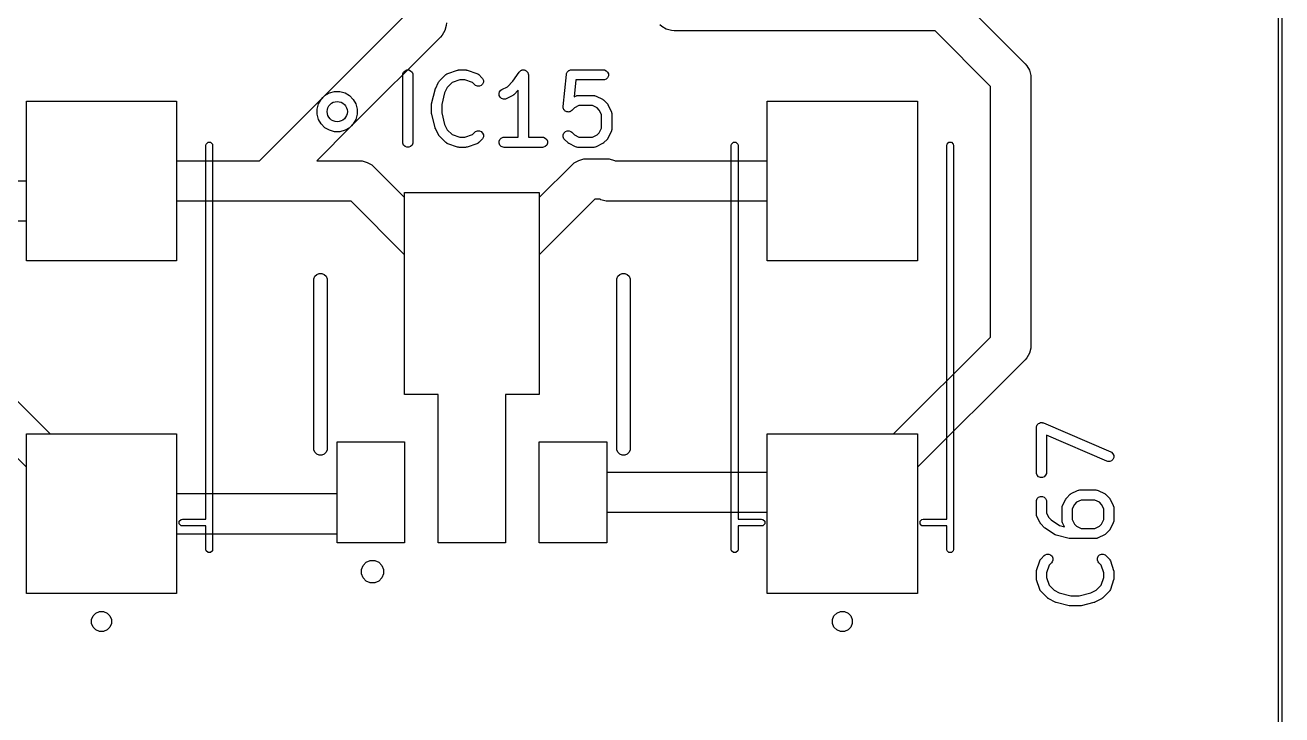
# Model space of a CAD drawing. Header units: inches. Extents: x 1.3 to 5.24, y -7.03 to -1.12.
# Drawn here: x 4.503 to 5.237, y -1.927 to -1.524 of the extents above; entities that cross this region are included whole.
import ezdxf

# ---------------------------------------------------------------- set-up
doc = ezdxf.new("R2010")
doc.units = ezdxf.units.IN
doc.header["$MEASUREMENT"] = 0
for name, color, linetype, true_color in [('B.Cu', 153, 'CONTINUOUS', 0x4d7fc4), ('B.Mask', 4, 'CONTINUOUS', 0x02ffee), ('B.Paste', 132, 'CONTINUOUS', 0x00c2c2), ('B.Silkscreen', 31, 'CONTINUOUS', 0xe8b2a7), ('Edge.Cuts', 254, 'CONTINUOUS', 0xd0d2cd), ('F.Cu', 13, 'CONTINUOUS', 0xc83434), ('F.Mask', 201, 'CONTINUOUS', 0xd864ff), ('F.Paste', 253, 'CONTINUOUS', 0xb4a09a), ('F.Silkscreen', 41, 'CONTINUOUS', 0xf2eda1), ('In1.Cu', 91, 'CONTINUOUS', 0x7fc87f), ('In2.Cu', 33, 'CONTINUOUS', 0xce7d2c)]:
    doc.layers.add(name, color=color, linetype=linetype, true_color=true_color)

msp = doc.modelspace()

# ---------------------------------------------------------------- linework, layer by layer
at = {"layer": 'B.Cu', "linetype": 'CONTINUOUS'}
for p, q in [((5.23524, -7.02657), (5.23524, -1.12303)), ((5.2372, -1.12205), (5.2372, -7.02756)), ((4.67669, -1.56645), (4.7252, -1.51794)), ((4.74792, -1.52735), (4.74638, -1.53002)), ((4.74872, -1.52438), (4.74792, -1.52735)), ((4.74882, -1.52283), (4.74872, -1.52438)), ((4.74536, -1.53119), (4.69339, -1.58315)), ((4.74638, -1.53002), (4.74536, -1.53119)), ((4.67333, -1.57326), (4.67413, -1.57028)), ((4.67413, -1.57028), (4.67567, -1.56761)), ((4.67567, -1.56761), (4.67669, -1.56645)), ((4.67333, -1.57634), (4.67333, -1.57326)), ((4.67413, -1.57932), (4.67333, -1.57634)), ((4.67567, -1.58199), (4.67413, -1.57932)), ((4.67785, -1.58417), (4.67567, -1.58199)), ((4.68052, -1.58572), (4.67785, -1.58417)), ((4.6835, -1.58651), (4.68052, -1.58572)), ((4.68658, -1.58651), (4.6835, -1.58651)), ((4.68956, -1.58572), (4.68658, -1.58651)), ((4.69223, -1.58417), (4.68956, -1.58572)), ((4.69339, -1.58315), (4.69223, -1.58417))]:
    msp.add_line(p, q, dxfattribs=at)
at = {"layer": 'B.Cu'}
msp.add_circle((4.68504, -1.5748), 0.00591, dxfattribs=at)
at = {"layer": 'B.Mask', "linetype": 'CONTINUOUS'}
for p, q in [((5.23524, -7.02657), (5.23524, -1.12303)), ((5.2372, -1.12205), (5.2372, -7.02756))]:
    msp.add_line(p, q, dxfattribs=at)
at = {"layer": 'B.Paste', "linetype": 'CONTINUOUS'}
for p, q in [((5.23524, -7.02657), (5.23524, -1.12303)), ((5.2372, -1.12205), (5.2372, -7.02756))]:
    msp.add_line(p, q, dxfattribs=at)
at = {"layer": 'B.Silkscreen', "linetype": 'CONTINUOUS'}
for p, q in [((5.23524, -7.02657), (5.23524, -1.12303)), ((5.2372, -1.12205), (5.2372, -7.02756))]:
    msp.add_line(p, q, dxfattribs=at)
at = {"layer": 'Edge.Cuts', "linetype": 'CONTINUOUS'}
for p, q in [((5.23524, -7.02657), (5.23524, -1.12303)), ((5.2372, -1.12205), (5.2372, -7.02756))]:
    msp.add_line(p, q, dxfattribs=at)
at = {"layer": 'F.Cu', "linetype": 'CONTINUOUS'}
for p, q in [((5.23524, -7.02657), (5.23524, -1.12303)), ((5.2372, -1.12205), (5.2372, -7.02756)), ((5.04772, -1.5074), (5.08709, -1.54677)), ((4.8747, -1.52512), (4.87354, -1.5241)), ((4.87737, -1.52666), (4.8747, -1.52512)), ((4.88035, -1.52746), (4.87737, -1.52666)), ((4.88189, -1.52756), (4.88035, -1.52746)), ((5.03448, -1.52756), (4.88189, -1.52756)), ((5.06693, -1.56001), (5.03448, -1.52756)), ((5.08709, -1.54677), (5.08811, -1.54793)), ((5.08811, -1.54793), (5.08965, -1.5506)), ((5.08965, -1.5506), (5.09045, -1.55358)), ((5.09045, -1.55358), (5.09055, -1.55512)), ((5.09055, -1.55512), (5.09055, -1.71142)), ((4.67785, -1.56543), (4.68052, -1.56389)), ((4.68052, -1.56389), (4.6835, -1.56309)), ((4.6835, -1.56309), (4.68658, -1.56309)), ((4.68658, -1.56309), (4.68956, -1.56389)), ((4.68956, -1.56389), (4.69223, -1.56543)), ((5.06693, -1.70653), (5.06693, -1.56001)), ((4.50335, -1.61516), (4.50335, -1.5687)), ((4.50335, -1.5687), (4.59114, -1.5687)), ((4.59114, -1.5687), (4.59114, -1.60354)), ((4.6396, -1.60354), (4.67669, -1.56645)), ((4.67669, -1.56645), (4.67785, -1.56543)), ((4.69223, -1.56543), (4.69441, -1.56761)), ((4.69441, -1.56761), (4.69595, -1.57028)), ((4.69595, -1.57028), (4.69675, -1.57326)), ((4.93642, -1.60354), (4.93642, -1.5687)), ((4.93642, -1.5687), (5.02421, -1.5687)), ((5.02421, -1.5687), (5.02421, -1.66201)), ((4.69595, -1.57932), (4.69441, -1.58199)), ((4.69675, -1.57634), (4.69595, -1.57932)), ((4.69675, -1.57326), (4.69675, -1.57634)), ((4.69339, -1.58315), (4.673, -1.60354)), ((4.69441, -1.58199), (4.69339, -1.58315)), ((4.59114, -1.60354), (4.6396, -1.60354)), ((4.673, -1.60354), (4.69803, -1.60354)), ((4.69803, -1.60354), (4.69957, -1.60364)), ((4.69957, -1.60364), (4.70255, -1.60444)), ((4.70255, -1.60444), (4.70522, -1.60598)), ((4.70522, -1.60598), (4.70638, -1.607)), ((4.70638, -1.607), (4.72441, -1.62503)), ((4.80315, -1.62503), (4.82236, -1.60582)), ((4.82236, -1.60582), (4.82352, -1.6048)), ((4.82352, -1.6048), (4.82619, -1.60326)), ((4.82619, -1.60326), (4.82917, -1.60246)), ((4.82917, -1.60246), (4.83071, -1.60236)), ((4.83071, -1.60236), (4.84252, -1.60236)), ((4.84252, -1.60236), (4.84406, -1.60246)), ((4.84406, -1.60246), (4.84704, -1.60326)), ((4.84704, -1.60326), (4.84753, -1.60354)), ((4.84753, -1.60354), (4.93642, -1.60354)), ((4.36378, -1.61516), (4.50335, -1.61516)), ((4.72441, -1.62503), (4.72441, -1.62205)), ((4.72441, -1.62205), (4.80315, -1.62205)), ((4.80315, -1.62205), (4.80315, -1.62503)), ((4.69314, -1.62717), (4.59114, -1.62717)), ((4.59114, -1.62717), (4.59114, -1.66201)), ((4.72441, -1.65844), (4.69314, -1.62717)), ((4.8356, -1.62598), (4.80315, -1.65844)), ((4.83869, -1.62598), (4.8356, -1.62598)), ((4.83918, -1.62627), (4.83869, -1.62598)), ((4.84216, -1.62706), (4.83918, -1.62627)), ((4.8437, -1.62717), (4.84216, -1.62706)), ((4.93642, -1.62717), (4.8437, -1.62717)), ((4.93642, -1.66201), (4.93642, -1.62717)), ((4.50335, -1.63878), (4.36378, -1.63878)), ((4.50335, -1.66201), (4.50335, -1.63878)), ((4.72441, -1.74016), (4.72441, -1.65844)), ((4.80315, -1.65844), (4.80315, -1.74016)), ((4.59114, -1.66201), (4.50335, -1.66201)), ((5.02421, -1.66201), (4.93642, -1.66201)), ((4.45441, -1.70031), (4.51729, -1.76319)), ((5.01027, -1.76319), (5.06693, -1.70653)), ((5.09055, -1.71142), (5.09045, -1.71296)), ((5.08811, -1.71861), (5.08709, -1.71977)), ((5.08965, -1.71594), (5.08811, -1.71861)), ((5.09045, -1.71296), (5.08965, -1.71594)), ((4.50335, -1.78265), (4.44117, -1.72047)), ((5.08709, -1.71977), (5.02421, -1.78265)), ((4.74409, -1.74016), (4.72441, -1.74016)), ((4.74409, -1.82677), (4.74409, -1.74016)), ((4.80315, -1.74016), (4.78346, -1.74016)), ((4.78346, -1.74016), (4.78346, -1.82677)), ((4.51729, -1.76319), (4.59114, -1.76319)), ((4.59114, -1.76319), (4.59114, -1.79803)), ((4.68504, -1.79803), (4.68504, -1.76772)), ((4.68504, -1.76772), (4.72441, -1.76772)), ((4.72441, -1.76772), (4.72441, -1.82677)), ((4.80315, -1.82677), (4.80315, -1.76772)), ((4.80315, -1.76772), (4.84252, -1.76772)), ((4.84252, -1.76772), (4.84252, -1.78543)), ((4.93642, -1.78543), (4.93642, -1.76319)), ((4.93642, -1.76319), (5.01027, -1.76319)), ((4.50335, -1.8565), (4.50335, -1.78265)), ((5.02421, -1.78265), (5.02421, -1.8565)), ((4.84252, -1.78543), (4.93642, -1.78543)), ((4.59114, -1.79803), (4.68504, -1.79803)), ((4.93642, -1.80906), (4.84252, -1.80906)), ((4.84252, -1.80906), (4.84252, -1.82677)), ((4.93642, -1.8565), (4.93642, -1.80906)), ((4.68504, -1.82165), (4.59114, -1.82165)), ((4.59114, -1.82165), (4.59114, -1.8565)), ((4.68504, -1.82677), (4.68504, -1.82165)), ((4.72441, -1.82677), (4.68504, -1.82677)), ((4.78346, -1.82677), (4.74409, -1.82677)), ((4.84252, -1.82677), (4.80315, -1.82677)), ((4.59114, -1.8565), (4.50335, -1.8565)), ((5.02421, -1.8565), (4.93642, -1.8565))]:
    msp.add_line(p, q, dxfattribs=at)
at = {"layer": 'F.Cu'}
msp.add_circle((4.68504, -1.5748), 0.00591, dxfattribs=at)
at = {"layer": 'F.Mask', "linetype": 'CONTINUOUS'}
for p, q in [((5.23524, -7.02657), (5.23524, -1.12303)), ((5.2372, -1.12205), (5.2372, -7.02756)), ((4.50335, -1.66201), (4.50335, -1.5687)), ((4.50335, -1.5687), (4.59114, -1.5687)), ((4.59114, -1.5687), (4.59114, -1.66201)), ((4.93642, -1.66201), (4.93642, -1.5687)), ((4.93642, -1.5687), (5.02421, -1.5687)), ((5.02421, -1.5687), (5.02421, -1.66201)), ((4.72441, -1.74016), (4.72441, -1.62205)), ((4.72441, -1.62205), (4.80315, -1.62205)), ((4.80315, -1.62205), (4.80315, -1.74016)), ((4.59114, -1.66201), (4.50335, -1.66201)), ((5.02421, -1.66201), (4.93642, -1.66201)), ((4.74409, -1.74016), (4.72441, -1.74016)), ((4.74409, -1.82677), (4.74409, -1.74016)), ((4.80315, -1.74016), (4.78346, -1.74016)), ((4.78346, -1.74016), (4.78346, -1.82677)), ((4.50335, -1.8565), (4.50335, -1.76319)), ((4.50335, -1.76319), (4.59114, -1.76319)), ((4.59114, -1.76319), (4.59114, -1.8565)), ((4.68504, -1.82677), (4.68504, -1.76772)), ((4.68504, -1.76772), (4.72441, -1.76772)), ((4.72441, -1.76772), (4.72441, -1.82677)), ((4.80315, -1.82677), (4.80315, -1.76772)), ((4.80315, -1.76772), (4.84252, -1.76772)), ((4.84252, -1.76772), (4.84252, -1.82677)), ((4.93642, -1.8565), (4.93642, -1.76319)), ((4.93642, -1.76319), (5.02421, -1.76319)), ((5.02421, -1.76319), (5.02421, -1.8565)), ((4.72441, -1.82677), (4.68504, -1.82677)), ((4.78346, -1.82677), (4.74409, -1.82677)), ((4.84252, -1.82677), (4.80315, -1.82677)), ((4.59114, -1.8565), (4.50335, -1.8565)), ((5.02421, -1.8565), (4.93642, -1.8565))]:
    msp.add_line(p, q, dxfattribs=at)
at = {"layer": 'F.Paste', "linetype": 'CONTINUOUS'}
for p, q in [((5.23524, -7.02657), (5.23524, -1.12303)), ((5.2372, -1.12205), (5.2372, -7.02756)), ((4.50335, -1.66201), (4.50335, -1.5687)), ((4.50335, -1.5687), (4.59114, -1.5687)), ((4.59114, -1.5687), (4.59114, -1.66201)), ((4.93642, -1.66201), (4.93642, -1.5687)), ((4.93642, -1.5687), (5.02421, -1.5687)), ((5.02421, -1.5687), (5.02421, -1.66201)), ((4.72441, -1.74016), (4.72441, -1.62205)), ((4.72441, -1.62205), (4.80315, -1.62205)), ((4.80315, -1.62205), (4.80315, -1.74016)), ((4.59114, -1.66201), (4.50335, -1.66201)), ((5.02421, -1.66201), (4.93642, -1.66201)), ((4.74409, -1.74016), (4.72441, -1.74016)), ((4.74409, -1.82677), (4.74409, -1.74016)), ((4.80315, -1.74016), (4.78346, -1.74016)), ((4.78346, -1.74016), (4.78346, -1.82677)), ((4.50335, -1.8565), (4.50335, -1.76319)), ((4.50335, -1.76319), (4.59114, -1.76319)), ((4.59114, -1.76319), (4.59114, -1.8565)), ((4.68504, -1.82677), (4.68504, -1.76772)), ((4.68504, -1.76772), (4.72441, -1.76772)), ((4.72441, -1.76772), (4.72441, -1.82677)), ((4.80315, -1.82677), (4.80315, -1.76772)), ((4.80315, -1.76772), (4.84252, -1.76772)), ((4.84252, -1.76772), (4.84252, -1.82677)), ((4.93642, -1.8565), (4.93642, -1.76319)), ((4.93642, -1.76319), (5.02421, -1.76319)), ((5.02421, -1.76319), (5.02421, -1.8565)), ((4.72441, -1.82677), (4.68504, -1.82677)), ((4.78346, -1.82677), (4.74409, -1.82677)), ((4.84252, -1.82677), (4.80315, -1.82677)), ((4.59114, -1.8565), (4.50335, -1.8565)), ((5.02421, -1.8565), (4.93642, -1.8565))]:
    msp.add_line(p, q, dxfattribs=at)
at = {"layer": 'F.Silkscreen', "linetype": 'CONTINUOUS'}
for p, q in [((5.23524, -7.02657), (5.23524, -1.12303)), ((5.2372, -1.12205), (5.2372, -7.02756)), ((4.72333, -1.55334), (4.72339, -1.55276)), ((4.72333, -1.59271), (4.72333, -1.55334)), ((4.72339, -1.55276), (4.72383, -1.5517)), ((4.72383, -1.5517), (4.72464, -1.55088)), ((4.72464, -1.55088), (4.72571, -1.55044)), ((4.72571, -1.55044), (4.72686, -1.55044)), ((4.72686, -1.55044), (4.72792, -1.55088)), ((4.72792, -1.55088), (4.72874, -1.5517)), ((4.72874, -1.5517), (4.72918, -1.55276)), ((4.72918, -1.55276), (4.72924, -1.55334)), ((4.72924, -1.55334), (4.72924, -1.59271)), ((4.74427, -1.55764), (4.74442, -1.5574)), ((4.74442, -1.5574), (4.74445, -1.55732)), ((4.74445, -1.55732), (4.74452, -1.55724)), ((4.74452, -1.55724), (4.74457, -1.55715)), ((4.74457, -1.55715), (4.74463, -1.5571)), ((4.74463, -1.5571), (4.74482, -1.55688)), ((4.74482, -1.55688), (4.74857, -1.55313)), ((4.74857, -1.55313), (4.74902, -1.55276)), ((4.74902, -1.55276), (4.74911, -1.55272)), ((4.74911, -1.55272), (4.74919, -1.55265)), ((4.74919, -1.55265), (4.74972, -1.55241)), ((4.74972, -1.55241), (4.75535, -1.55054)), ((4.75676, -1.55629), (4.75225, -1.55779)), ((4.75535, -1.55054), (4.75563, -1.55047)), ((4.75563, -1.55047), (4.7557, -1.55044)), ((4.7557, -1.55044), (4.75581, -1.55043)), ((4.75581, -1.55043), (4.75591, -1.55041)), ((4.75591, -1.55041), (4.75599, -1.55042)), ((4.75599, -1.55042), (4.75628, -1.55039)), ((4.75628, -1.55039), (4.76003, -1.55039)), ((4.75955, -1.55629), (4.75676, -1.55629)), ((4.76406, -1.55779), (4.75955, -1.55629)), ((4.76003, -1.55039), (4.76032, -1.55042)), ((4.76032, -1.55042), (4.7604, -1.55041)), ((4.7604, -1.55041), (4.7605, -1.55043)), ((4.7605, -1.55043), (4.76061, -1.55044)), ((4.76061, -1.55044), (4.76068, -1.55047)), ((4.76068, -1.55047), (4.76096, -1.55054)), ((4.76096, -1.55054), (4.76659, -1.55241)), ((4.76659, -1.55241), (4.76712, -1.55265)), ((4.76712, -1.55265), (4.7672, -1.55272)), ((4.7672, -1.55272), (4.76729, -1.55276)), ((4.76729, -1.55276), (4.76774, -1.55313)), ((4.76774, -1.55313), (4.76962, -1.555)), ((4.76962, -1.555), (4.76998, -1.55545)), ((4.76998, -1.55545), (4.77043, -1.55651)), ((4.77043, -1.55651), (4.77043, -1.55766)), ((4.78453, -1.56029), (4.78773, -1.55708)), ((4.78773, -1.55708), (4.79132, -1.5517)), ((4.79132, -1.5517), (4.79169, -1.55125)), ((4.79132, -1.5517), (4.79132, -1.5517)), ((4.79132, -1.5517), (4.79132, -1.5517)), ((4.79132, -1.5517), (4.79132, -1.5517)), ((4.79169, -1.55125), (4.79193, -1.55109)), ((4.79193, -1.55109), (4.79214, -1.55088)), ((4.79214, -1.55088), (4.7924, -1.55077)), ((4.7924, -1.55077), (4.79264, -1.55061)), ((4.79264, -1.55061), (4.79293, -1.55056)), ((4.79293, -1.55056), (4.7932, -1.55044)), ((4.7932, -1.55044), (4.79349, -1.55044)), ((4.79349, -1.55044), (4.79377, -1.55039)), ((4.79377, -1.55039), (4.79406, -1.55044)), ((4.79406, -1.55044), (4.79435, -1.55044)), ((4.79435, -1.55044), (4.79462, -1.55055)), ((4.79462, -1.55055), (4.7949, -1.55061)), ((4.7949, -1.55061), (4.79515, -1.55077)), ((4.79515, -1.55077), (4.79542, -1.55088)), ((4.79542, -1.55088), (4.79562, -1.55109)), ((4.79562, -1.55109), (4.79586, -1.55125)), ((4.79586, -1.55125), (4.79602, -1.55149)), ((4.79602, -1.55149), (4.79623, -1.5517)), ((4.79623, -1.5517), (4.79634, -1.55197)), ((4.79634, -1.55197), (4.7965, -1.55221)), ((4.7965, -1.55221), (4.79656, -1.55249)), ((4.79656, -1.55249), (4.79667, -1.55276)), ((4.79667, -1.55276), (4.79673, -1.55333)), ((4.79673, -1.55333), (4.79673, -1.55334)), ((4.79673, -1.55334), (4.79673, -1.55334)), ((4.79673, -1.55334), (4.79673, -1.55334)), ((4.79673, -1.55334), (4.79673, -1.58976)), ((4.81708, -1.57179), (4.81896, -1.55305)), ((4.81896, -1.55305), (4.819, -1.55284)), ((4.819, -1.55276), (4.81903, -1.5527)), ((4.819, -1.55284), (4.819, -1.55276)), ((4.81903, -1.5527), (4.81907, -1.55248)), ((4.81907, -1.55248), (4.81928, -1.5521)), ((4.81928, -1.5521), (4.81944, -1.5517)), ((4.81944, -1.5517), (4.81955, -1.55159)), ((4.81955, -1.55159), (4.81962, -1.55146)), ((4.81962, -1.55146), (4.81995, -1.55119)), ((4.81995, -1.55119), (4.82026, -1.55088)), ((4.82026, -1.55088), (4.82039, -1.55083)), ((4.82039, -1.55083), (4.82051, -1.55073)), ((4.82051, -1.55073), (4.82092, -1.55061)), ((4.82092, -1.55061), (4.82132, -1.55044)), ((4.82132, -1.55044), (4.82154, -1.55042)), ((4.82154, -1.55042), (4.82161, -1.5504)), ((4.82161, -1.5504), (4.82168, -1.55041)), ((4.82168, -1.55041), (4.8219, -1.55039)), ((4.8219, -1.55039), (4.84064, -1.55039)), ((4.82457, -1.55629), (4.82359, -1.56606)), ((4.84064, -1.55629), (4.82457, -1.55629)), ((4.84064, -1.55039), (4.84122, -1.55044)), ((4.84122, -1.55624), (4.84064, -1.55629)), ((4.84122, -1.55044), (4.84229, -1.55088)), ((4.84229, -1.55579), (4.84122, -1.55624)), ((4.84229, -1.55088), (4.8431, -1.5517)), ((4.8431, -1.55498), (4.84229, -1.55579)), ((4.8431, -1.5517), (4.84354, -1.55276)), ((4.84354, -1.55392), (4.8431, -1.55498)), ((4.84354, -1.55276), (4.84354, -1.55392)), ((4.74029, -1.5695), (4.74217, -1.562)), ((4.74217, -1.562), (4.74218, -1.56195)), ((4.74218, -1.56193), (4.74228, -1.56169)), ((4.74218, -1.56195), (4.74218, -1.56193)), ((4.74228, -1.56169), (4.74236, -1.56145)), ((4.74236, -1.56145), (4.74237, -1.56143)), ((4.74237, -1.56143), (4.74239, -1.56139)), ((4.74239, -1.56139), (4.74427, -1.55764)), ((4.74782, -1.56374), (4.74611, -1.57058)), ((4.74933, -1.56071), (4.74782, -1.56374)), ((4.75225, -1.55779), (4.74933, -1.56071)), ((4.76544, -1.55918), (4.76406, -1.55779)), ((4.76589, -1.55954), (4.76544, -1.55918)), ((4.76695, -1.55998), (4.76589, -1.55954)), ((4.76811, -1.55998), (4.76695, -1.55998)), ((4.76917, -1.55954), (4.76811, -1.55998)), ((4.76998, -1.55873), (4.76917, -1.55954)), ((4.77043, -1.55766), (4.76998, -1.55873)), ((4.7796, -1.56422), (4.77996, -1.56313)), ((4.77968, -1.56537), (4.7796, -1.56422)), ((4.77996, -1.56313), (4.78072, -1.56226)), ((4.78072, -1.56226), (4.78121, -1.56195)), ((4.78121, -1.56195), (4.78453, -1.56029)), ((4.79082, -1.56234), (4.78836, -1.5648)), ((4.79082, -1.58976), (4.79082, -1.56234)), ((4.7402, -1.57021), (4.74021, -1.57011)), ((4.7402, -1.57584), (4.7402, -1.57021)), ((4.74021, -1.57007), (4.74024, -1.56985)), ((4.74021, -1.57011), (4.74021, -1.57007)), ((4.74024, -1.56985), (4.74026, -1.56964)), ((4.74026, -1.56964), (4.74028, -1.5696)), ((4.74028, -1.5696), (4.74029, -1.5695)), ((4.74611, -1.57058), (4.74611, -1.57547)), ((4.78019, -1.5664), (4.77968, -1.56537)), ((4.78106, -1.56715), (4.78019, -1.5664)), ((4.78216, -1.56752), (4.78106, -1.56715)), ((4.78331, -1.56744), (4.78216, -1.56752)), ((4.78385, -1.56723), (4.78331, -1.56744)), ((4.7876, -1.56535), (4.78385, -1.56723)), ((4.78785, -1.5652), (4.7876, -1.56535)), ((4.78792, -1.56517), (4.78785, -1.5652)), ((4.788, -1.5651), (4.78792, -1.56517)), ((4.78809, -1.56505), (4.788, -1.5651)), ((4.78814, -1.56499), (4.78809, -1.56505)), ((4.78836, -1.5648), (4.78814, -1.56499)), ((4.81708, -1.57237), (4.81708, -1.57179)), ((4.82359, -1.56606), (4.82433, -1.5657)), ((4.82634, -1.57129), (4.82365, -1.57264)), ((4.82433, -1.5657), (4.82487, -1.56549)), ((4.82487, -1.56549), (4.82497, -1.56548)), ((4.82497, -1.56548), (4.82507, -1.56544)), ((4.82507, -1.56544), (4.82565, -1.56538)), ((4.82565, -1.56538), (4.83502, -1.56538)), ((4.83432, -1.57129), (4.82634, -1.57129)), ((4.83702, -1.57264), (4.83432, -1.57129)), ((4.83502, -1.56538), (4.8356, -1.56544)), ((4.8356, -1.56544), (4.83569, -1.56548)), ((4.83569, -1.56548), (4.8358, -1.56549)), ((4.8358, -1.56549), (4.83634, -1.5657)), ((4.83634, -1.5657), (4.84009, -1.56757)), ((4.84009, -1.56757), (4.84034, -1.56773)), ((4.84034, -1.56773), (4.84041, -1.56776)), ((4.84041, -1.56776), (4.84049, -1.56782)), ((4.84049, -1.56782), (4.84058, -1.56788)), ((4.84058, -1.56788), (4.84063, -1.56794)), ((4.84063, -1.56794), (4.84086, -1.56812)), ((4.84086, -1.56812), (4.84273, -1.57)), ((4.84273, -1.57), (4.84292, -1.57023)), ((4.84292, -1.57023), (4.84298, -1.57028)), ((4.84298, -1.57028), (4.84303, -1.57037)), ((4.84303, -1.57037), (4.8431, -1.57045)), ((4.8431, -1.57045), (4.84313, -1.57052)), ((4.84313, -1.57052), (4.84329, -1.57077)), ((4.84329, -1.57077), (4.84516, -1.57452)), ((4.74021, -1.57594), (4.7402, -1.57584)), ((4.74021, -1.57598), (4.74021, -1.57594)), ((4.74024, -1.5762), (4.74021, -1.57598)), ((4.74026, -1.57641), (4.74024, -1.5762)), ((4.74028, -1.57645), (4.74026, -1.57641)), ((4.74029, -1.57655), (4.74028, -1.57645)), ((4.74217, -1.58405), (4.74029, -1.57655)), ((4.74611, -1.57547), (4.74782, -1.58231)), ((4.81713, -1.57251), (4.81708, -1.57237)), ((4.81713, -1.57266), (4.81713, -1.57251)), ((4.81729, -1.57306), (4.81713, -1.57266)), ((4.81742, -1.57347), (4.81729, -1.57306)), ((4.81751, -1.57359), (4.81742, -1.57347)), ((4.81757, -1.57373), (4.81751, -1.57359)), ((4.81787, -1.57403), (4.81757, -1.57373)), ((4.81815, -1.57437), (4.81787, -1.57403)), ((4.81828, -1.57444), (4.81815, -1.57437)), ((4.81838, -1.57454), (4.81828, -1.57444)), ((4.81878, -1.57471), (4.81838, -1.57454)), ((4.81916, -1.57491), (4.81878, -1.57471)), ((4.81931, -1.57493), (4.81916, -1.57491)), ((4.81945, -1.57498), (4.81931, -1.57493)), ((4.81988, -1.57498), (4.81945, -1.57498)), ((4.82031, -1.57503), (4.81988, -1.57498)), ((4.82045, -1.57498), (4.82031, -1.57503)), ((4.8206, -1.57498), (4.82045, -1.57498)), ((4.821, -1.57482), (4.8206, -1.57498)), ((4.82141, -1.57469), (4.821, -1.57482)), ((4.82153, -1.5746), (4.82141, -1.57469)), ((4.82166, -1.57454), (4.82153, -1.5746)), ((4.82211, -1.57417), (4.82166, -1.57454)), ((4.82365, -1.57264), (4.82211, -1.57417)), ((4.83822, -1.57384), (4.83702, -1.57264)), ((4.83957, -1.57653), (4.83822, -1.57384)), ((4.83957, -1.58451), (4.83957, -1.57653)), ((4.84516, -1.57452), (4.84537, -1.57506)), ((4.84537, -1.57506), (4.84538, -1.57516)), ((4.84538, -1.57516), (4.84542, -1.57526)), ((4.84542, -1.57526), (4.84547, -1.57584)), ((4.84547, -1.57584), (4.84547, -1.58521)), ((4.74218, -1.58409), (4.74217, -1.58405)), ((4.74218, -1.58412), (4.74218, -1.58409)), ((4.74228, -1.58435), (4.74218, -1.58412)), ((4.74236, -1.5846), (4.74228, -1.58435)), ((4.74237, -1.58461), (4.74236, -1.5846)), ((4.74239, -1.58466), (4.74237, -1.58461)), ((4.74427, -1.58841), (4.74239, -1.58466)), ((4.74782, -1.58231), (4.74933, -1.58534)), ((4.74933, -1.58534), (4.75225, -1.58825)), ((4.76544, -1.58687), (4.76589, -1.5865)), ((4.76589, -1.5865), (4.76695, -1.58606)), ((4.76695, -1.58606), (4.76811, -1.58606)), ((4.76811, -1.58606), (4.76917, -1.5865)), ((4.76917, -1.5865), (4.76998, -1.58732)), ((4.81757, -1.58732), (4.81838, -1.5865)), ((4.81838, -1.5865), (4.81945, -1.58606)), ((4.81945, -1.58606), (4.8206, -1.58606)), ((4.8206, -1.58606), (4.82166, -1.5865)), ((4.82166, -1.5865), (4.82211, -1.58687)), ((4.83822, -1.58721), (4.83957, -1.58451)), ((4.84516, -1.58653), (4.84329, -1.59028)), ((4.84537, -1.58599), (4.84516, -1.58653)), ((4.84538, -1.58588), (4.84537, -1.58599)), ((4.84542, -1.58579), (4.84538, -1.58588)), ((4.84547, -1.58521), (4.84542, -1.58579)), ((4.60827, -1.59449), (4.60842, -1.59373)), ((4.60842, -1.59373), (4.60948, -1.59267)), ((4.60948, -1.59267), (4.61099, -1.59267)), ((4.61099, -1.59267), (4.61205, -1.59373)), ((4.61205, -1.59373), (4.6122, -1.59449)), ((4.72339, -1.59329), (4.72333, -1.59271)), ((4.72383, -1.59435), (4.72339, -1.59329)), ((4.72918, -1.59329), (4.72874, -1.59435)), ((4.72924, -1.59271), (4.72918, -1.59329)), ((4.74442, -1.58865), (4.74427, -1.58841)), ((4.74445, -1.58873), (4.74442, -1.58865)), ((4.74452, -1.58881), (4.74445, -1.58873)), ((4.74457, -1.5889), (4.74452, -1.58881)), ((4.74463, -1.58895), (4.74457, -1.5889)), ((4.74482, -1.58917), (4.74463, -1.58895)), ((4.74857, -1.59292), (4.74482, -1.58917)), ((4.74902, -1.59329), (4.74857, -1.59292)), ((4.74911, -1.59333), (4.74902, -1.59329)), ((4.74919, -1.5934), (4.74911, -1.59333)), ((4.74972, -1.59364), (4.74919, -1.5934)), ((4.75535, -1.59551), (4.74972, -1.59364)), ((4.75225, -1.58825), (4.75676, -1.58976)), ((4.75676, -1.58976), (4.75955, -1.58976)), ((4.75955, -1.58976), (4.76406, -1.58825)), ((4.76659, -1.59364), (4.76096, -1.59551)), ((4.76406, -1.58825), (4.76544, -1.58687)), ((4.76712, -1.5934), (4.76659, -1.59364)), ((4.7672, -1.59333), (4.76712, -1.5934)), ((4.76729, -1.59329), (4.7672, -1.59333)), ((4.76774, -1.59292), (4.76729, -1.59329)), ((4.76962, -1.59105), (4.76774, -1.59292)), ((4.76998, -1.5906), (4.76962, -1.59105)), ((4.76998, -1.58732), (4.77043, -1.58838)), ((4.77043, -1.58954), (4.76998, -1.5906)), ((4.77043, -1.58838), (4.77043, -1.58954)), ((4.77963, -1.59213), (4.78007, -1.59107)), ((4.77963, -1.59329), (4.77963, -1.59213)), ((4.78007, -1.59435), (4.77963, -1.59329)), ((4.78007, -1.59107), (4.78089, -1.59025)), ((4.78089, -1.59025), (4.78195, -1.58981)), ((4.78195, -1.58981), (4.78253, -1.58976)), ((4.78253, -1.58976), (4.79082, -1.58976)), ((4.79673, -1.58976), (4.80502, -1.58976)), ((4.80502, -1.58976), (4.8056, -1.58981)), ((4.8056, -1.58981), (4.80666, -1.59025)), ((4.80666, -1.59025), (4.80748, -1.59107)), ((4.80748, -1.59107), (4.80792, -1.59213)), ((4.80792, -1.59329), (4.80748, -1.59435)), ((4.80792, -1.59213), (4.80792, -1.59329)), ((4.81713, -1.58838), (4.81757, -1.58732)), ((4.81713, -1.58954), (4.81713, -1.58838)), ((4.81757, -1.5906), (4.81713, -1.58954)), ((4.81793, -1.59105), (4.81757, -1.5906)), ((4.81981, -1.59292), (4.81793, -1.59105)), ((4.82004, -1.59311), (4.81981, -1.59292)), ((4.82009, -1.59317), (4.82004, -1.59311)), ((4.82018, -1.59322), (4.82009, -1.59317)), ((4.82026, -1.59329), (4.82018, -1.59322)), ((4.82033, -1.59332), (4.82026, -1.59329)), ((4.82058, -1.59348), (4.82033, -1.59332)), ((4.82433, -1.59535), (4.82058, -1.59348)), ((4.82211, -1.58687), (4.82365, -1.58841)), ((4.82365, -1.58841), (4.82634, -1.58976)), ((4.82634, -1.58976), (4.83432, -1.58976)), ((4.83432, -1.58976), (4.83702, -1.58841)), ((4.84009, -1.59348), (4.83634, -1.59535)), ((4.83702, -1.58841), (4.83822, -1.58721)), ((4.84034, -1.59332), (4.84009, -1.59348)), ((4.84041, -1.59329), (4.84034, -1.59332)), ((4.84049, -1.59322), (4.84041, -1.59329)), ((4.84058, -1.59317), (4.84049, -1.59322)), ((4.84063, -1.59311), (4.84058, -1.59317)), ((4.84086, -1.59292), (4.84063, -1.59311)), ((4.84273, -1.59105), (4.84086, -1.59292)), ((4.84292, -1.59082), (4.84273, -1.59105)), ((4.84298, -1.59077), (4.84292, -1.59082)), ((4.84303, -1.59068), (4.84298, -1.59077)), ((4.8431, -1.5906), (4.84303, -1.59068)), ((4.84313, -1.59053), (4.8431, -1.5906)), ((4.84329, -1.59028), (4.84313, -1.59053)), ((4.91535, -1.59449), (4.9155, -1.59373)), ((4.9155, -1.59373), (4.91657, -1.59267)), ((4.91657, -1.59267), (4.91808, -1.59267)), ((4.91808, -1.59267), (4.91914, -1.59373)), ((4.91914, -1.59373), (4.91929, -1.59449)), ((5.04134, -1.59449), (5.04149, -1.59373)), ((5.04149, -1.59373), (5.04255, -1.59267)), ((5.04255, -1.59267), (5.04406, -1.59267)), ((5.04406, -1.59267), (5.04513, -1.59373)), ((5.04513, -1.59373), (5.04528, -1.59449)), ((4.60827, -1.81299), (4.60827, -1.59449)), ((4.6122, -1.59449), (4.6122, -1.83071)), ((4.72464, -1.59516), (4.72383, -1.59435)), ((4.72571, -1.59561), (4.72464, -1.59516)), ((4.72686, -1.59561), (4.72571, -1.59561)), ((4.72792, -1.59516), (4.72686, -1.59561)), ((4.72874, -1.59435), (4.72792, -1.59516)), ((4.75563, -1.59558), (4.75535, -1.59551)), ((4.7557, -1.59561), (4.75563, -1.59558)), ((4.75581, -1.59562), (4.7557, -1.59561)), ((4.75591, -1.59564), (4.75581, -1.59562)), ((4.75599, -1.59563), (4.75591, -1.59564)), ((4.75628, -1.59566), (4.75599, -1.59563)), ((4.76003, -1.59566), (4.75628, -1.59566)), ((4.76032, -1.59563), (4.76003, -1.59566)), ((4.7604, -1.59564), (4.76032, -1.59563)), ((4.7605, -1.59562), (4.7604, -1.59564)), ((4.76061, -1.59561), (4.7605, -1.59562)), ((4.76068, -1.59558), (4.76061, -1.59561)), ((4.76096, -1.59551), (4.76068, -1.59558)), ((4.78089, -1.59516), (4.78007, -1.59435)), ((4.78195, -1.59561), (4.78089, -1.59516)), ((4.78253, -1.59566), (4.78195, -1.59561)), ((4.80502, -1.59566), (4.78253, -1.59566)), ((4.8056, -1.59561), (4.80502, -1.59566)), ((4.80666, -1.59516), (4.8056, -1.59561)), ((4.80748, -1.59435), (4.80666, -1.59516)), ((4.82487, -1.59556), (4.82433, -1.59535)), ((4.82497, -1.59556), (4.82487, -1.59556)), ((4.82507, -1.59561), (4.82497, -1.59556)), ((4.82565, -1.59566), (4.82507, -1.59561)), ((4.83502, -1.59566), (4.82565, -1.59566)), ((4.8356, -1.59561), (4.83502, -1.59566)), ((4.83569, -1.59556), (4.8356, -1.59561)), ((4.8358, -1.59556), (4.83569, -1.59556)), ((4.83634, -1.59535), (4.8358, -1.59556)), ((4.91535, -1.83071), (4.91535, -1.59449)), ((4.91929, -1.59449), (4.91929, -1.81299)), ((5.04134, -1.81299), (5.04134, -1.59449)), ((5.04528, -1.59449), (5.04528, -1.83071)), ((4.67126, -1.67323), (4.67134, -1.67246)), ((4.67126, -1.77165), (4.67126, -1.67323)), ((4.67134, -1.67246), (4.67192, -1.67104)), ((4.67192, -1.67104), (4.67301, -1.66995)), ((4.67301, -1.66995), (4.67443, -1.66937)), ((4.67443, -1.66937), (4.67596, -1.66937)), ((4.67596, -1.66937), (4.67738, -1.66995)), ((4.67738, -1.66995), (4.67847, -1.67104)), ((4.67847, -1.67104), (4.67906, -1.67246)), ((4.67906, -1.67246), (4.67913, -1.67323)), ((4.67913, -1.67323), (4.67913, -1.77165)), ((4.84843, -1.67323), (4.8485, -1.67246)), ((4.84843, -1.77165), (4.84843, -1.67323)), ((4.8485, -1.67246), (4.84909, -1.67104)), ((4.84909, -1.67104), (4.85017, -1.66995)), ((4.85017, -1.66995), (4.85159, -1.66937)), ((4.85159, -1.66937), (4.85313, -1.66937)), ((4.85313, -1.66937), (4.85455, -1.66995)), ((4.85455, -1.66995), (4.85564, -1.67104)), ((4.85564, -1.67104), (4.85622, -1.67246)), ((4.85622, -1.67246), (4.8563, -1.67323)), ((4.8563, -1.67323), (4.8563, -1.77165)), ((5.09369, -1.75947), (5.09375, -1.75889)), ((5.09369, -1.78571), (5.09369, -1.75947)), ((5.09375, -1.75889), (5.09376, -1.75887)), ((5.09376, -1.75886), (5.09398, -1.75834)), ((5.09376, -1.75887), (5.09376, -1.75886)), ((5.09398, -1.75834), (5.09419, -1.75783)), ((5.09419, -1.75783), (5.0942, -1.75781)), ((5.0942, -1.75781), (5.09421, -1.7578)), ((5.09421, -1.7578), (5.09461, -1.75741)), ((5.09461, -1.75741), (5.09501, -1.75701)), ((5.09501, -1.75701), (5.09502, -1.75701)), ((5.09502, -1.75701), (5.09504, -1.75699)), ((5.09504, -1.75699), (5.09556, -1.75678)), ((5.09556, -1.75678), (5.09607, -1.75657)), ((5.09607, -1.75657), (5.09609, -1.75657)), ((5.09609, -1.75657), (5.09611, -1.75656)), ((5.09611, -1.75656), (5.09666, -1.75657)), ((5.09666, -1.75657), (5.09722, -1.75657)), ((5.09722, -1.75657), (5.09724, -1.75658)), ((5.09724, -1.75658), (5.09726, -1.75658)), ((5.09726, -1.75658), (5.09781, -1.75675)), ((5.09781, -1.75675), (5.13718, -1.77363)), ((5.13485, -1.77905), (5.0996, -1.76395)), ((5.0996, -1.76395), (5.0996, -1.78571)), ((4.67134, -1.77242), (4.67126, -1.77165)), ((4.67192, -1.77384), (4.67134, -1.77242)), ((4.67301, -1.77493), (4.67192, -1.77384)), ((4.67443, -1.77551), (4.67301, -1.77493)), ((4.67596, -1.77551), (4.67443, -1.77551)), ((4.67738, -1.77493), (4.67596, -1.77551)), ((4.67847, -1.77384), (4.67738, -1.77493)), ((4.67906, -1.77242), (4.67847, -1.77384)), ((4.67913, -1.77165), (4.67906, -1.77242)), ((4.8485, -1.77242), (4.84843, -1.77165)), ((4.84909, -1.77384), (4.8485, -1.77242)), ((4.85017, -1.77493), (4.84909, -1.77384)), ((4.85159, -1.77551), (4.85017, -1.77493)), ((4.85313, -1.77551), (4.85159, -1.77551)), ((4.85455, -1.77493), (4.85313, -1.77551)), ((4.85564, -1.77384), (4.85455, -1.77493)), ((4.85622, -1.77242), (4.85564, -1.77384)), ((4.8563, -1.77165), (4.85622, -1.77242)), ((5.13718, -1.77363), (5.13769, -1.77391)), ((5.13769, -1.77391), (5.13849, -1.77473)), ((5.13891, -1.77695), (5.13845, -1.77801)), ((5.13849, -1.77473), (5.13892, -1.7758)), ((5.13892, -1.7758), (5.13891, -1.77695)), ((5.13541, -1.77923), (5.13485, -1.77905)), ((5.13656, -1.77924), (5.13541, -1.77923)), ((5.13763, -1.77882), (5.13656, -1.77924)), ((5.13845, -1.77801), (5.13763, -1.77882)), ((5.09375, -1.78629), (5.09369, -1.78571)), ((5.09419, -1.78735), (5.09375, -1.78629)), ((5.09501, -1.78817), (5.09419, -1.78735)), ((5.09607, -1.78861), (5.09501, -1.78817)), ((5.09722, -1.78861), (5.09607, -1.78861)), ((5.09829, -1.78817), (5.09722, -1.78861)), ((5.0991, -1.78735), (5.09829, -1.78817)), ((5.09954, -1.78629), (5.0991, -1.78735)), ((5.0996, -1.78571), (5.09954, -1.78629)), ((5.09501, -1.80013), (5.09607, -1.79969)), ((5.09607, -1.79969), (5.09722, -1.79969)), ((5.09722, -1.79969), (5.09829, -1.80013)), ((5.11143, -1.8005), (5.11331, -1.79862)), ((5.11331, -1.79862), (5.11353, -1.79844)), ((5.11353, -1.79844), (5.11358, -1.79838)), ((5.11358, -1.79838), (5.11367, -1.79832)), ((5.11367, -1.79832), (5.11375, -1.79826)), ((5.11375, -1.79826), (5.11383, -1.79823)), ((5.11383, -1.79823), (5.11407, -1.79807)), ((5.11407, -1.79807), (5.11782, -1.7962)), ((5.11782, -1.7962), (5.11836, -1.79599)), ((5.11836, -1.79599), (5.11847, -1.79598)), ((5.11847, -1.79598), (5.11857, -1.79594)), ((5.11857, -1.79594), (5.11914, -1.79588)), ((5.11914, -1.79588), (5.12852, -1.79588)), ((5.12852, -1.79588), (5.12909, -1.79594)), ((5.12909, -1.79594), (5.12919, -1.79598)), ((5.12919, -1.79598), (5.1293, -1.79599)), ((5.1293, -1.79599), (5.12984, -1.7962)), ((5.12984, -1.7962), (5.13359, -1.79807)), ((5.13359, -1.79807), (5.13384, -1.79823)), ((5.13384, -1.79823), (5.13391, -1.79826)), ((5.13391, -1.79826), (5.13399, -1.79832)), ((5.13399, -1.79832), (5.13408, -1.79838)), ((5.13408, -1.79838), (5.13413, -1.79844)), ((5.13413, -1.79844), (5.13435, -1.79862)), ((5.13435, -1.79862), (5.13623, -1.8005)), ((5.09369, -1.80259), (5.09375, -1.80201)), ((5.09369, -1.81009), (5.09369, -1.80259)), ((5.09375, -1.80201), (5.09419, -1.80095)), ((5.09419, -1.80095), (5.09501, -1.80013)), ((5.09829, -1.80013), (5.0991, -1.80095)), ((5.0991, -1.80095), (5.09954, -1.80201)), ((5.09954, -1.80201), (5.0996, -1.80259)), ((5.0996, -1.80259), (5.0996, -1.80939)), ((5.10869, -1.80634), (5.10875, -1.80576)), ((5.10869, -1.81384), (5.10869, -1.80634)), ((5.10875, -1.80576), (5.10879, -1.80566)), ((5.10879, -1.80566), (5.1088, -1.80556)), ((5.1088, -1.80556), (5.109, -1.80502)), ((5.109, -1.80502), (5.11088, -1.80127)), ((5.11088, -1.80127), (5.11103, -1.80102)), ((5.11103, -1.80102), (5.11106, -1.80095)), ((5.11106, -1.80095), (5.11113, -1.80087)), ((5.11113, -1.80087), (5.11119, -1.80078)), ((5.11119, -1.80078), (5.11125, -1.80073)), ((5.11125, -1.80073), (5.11143, -1.8005)), ((5.11595, -1.80434), (5.1146, -1.80703)), ((5.1146, -1.80703), (5.1146, -1.81314)), ((5.11714, -1.80314), (5.11595, -1.80434)), ((5.11984, -1.80179), (5.11714, -1.80314)), ((5.12782, -1.80179), (5.11984, -1.80179)), ((5.13052, -1.80314), (5.12782, -1.80179)), ((5.13171, -1.80434), (5.13052, -1.80314)), ((5.13306, -1.80703), (5.13171, -1.80434)), ((5.13306, -1.81314), (5.13306, -1.80703)), ((5.13623, -1.8005), (5.13642, -1.80073)), ((5.13642, -1.80073), (5.13647, -1.80078)), ((5.13647, -1.80078), (5.13653, -1.80087)), ((5.13653, -1.80087), (5.1366, -1.80095)), ((5.1366, -1.80095), (5.13663, -1.80102)), ((5.13663, -1.80102), (5.13678, -1.80127)), ((5.13678, -1.80127), (5.13866, -1.80502)), ((5.13866, -1.80502), (5.13886, -1.80556)), ((5.13886, -1.80556), (5.13887, -1.80566)), ((5.13887, -1.80566), (5.13891, -1.80576)), ((5.13891, -1.80576), (5.13897, -1.80634)), ((5.13897, -1.80634), (5.13897, -1.81384)), ((4.59267, -1.81421), (4.59373, -1.81314)), ((4.59267, -1.81571), (4.59267, -1.81421)), ((4.59373, -1.81314), (4.59449, -1.81299)), ((4.59449, -1.81299), (4.60827, -1.81299)), ((4.91929, -1.81299), (4.93307, -1.81299)), ((4.93307, -1.81299), (4.93382, -1.81314)), ((4.93382, -1.81314), (4.93489, -1.81421)), ((4.93489, -1.81421), (4.93489, -1.81571)), ((5.02574, -1.81421), (5.02681, -1.81314)), ((5.02574, -1.81571), (5.02574, -1.81421)), ((5.02681, -1.81314), (5.02756, -1.81299)), ((5.02756, -1.81299), (5.04134, -1.81299)), ((5.09375, -1.81066), (5.09369, -1.81009)), ((5.09379, -1.81076), (5.09375, -1.81066)), ((5.0938, -1.81087), (5.09379, -1.81076)), ((5.09401, -1.81141), (5.0938, -1.81087)), ((5.09588, -1.81516), (5.09401, -1.81141)), ((5.0996, -1.80939), (5.10095, -1.81209)), ((5.10095, -1.81209), (5.10228, -1.81342)), ((5.10228, -1.81342), (5.10723, -1.81672)), ((5.10875, -1.81441), (5.10869, -1.81384)), ((5.10879, -1.81451), (5.10875, -1.81441)), ((5.1088, -1.81462), (5.10879, -1.81451)), ((5.1146, -1.81314), (5.11595, -1.81584)), ((5.13171, -1.81584), (5.13306, -1.81314)), ((5.13887, -1.81451), (5.13886, -1.81462)), ((5.13891, -1.81441), (5.13887, -1.81451)), ((5.13897, -1.81384), (5.13891, -1.81441)), ((4.59373, -1.81678), (4.59267, -1.81571)), ((4.59449, -1.81693), (4.59373, -1.81678)), ((4.60827, -1.81693), (4.59449, -1.81693)), ((4.60827, -1.83071), (4.60827, -1.81693)), ((4.93307, -1.81693), (4.91929, -1.81693)), ((4.91929, -1.81693), (4.91929, -1.83071)), ((4.93382, -1.81678), (4.93307, -1.81693)), ((4.93489, -1.81571), (4.93382, -1.81678)), ((5.02681, -1.81678), (5.02574, -1.81571)), ((5.02756, -1.81693), (5.02681, -1.81678)), ((5.04134, -1.81693), (5.02756, -1.81693)), ((5.04134, -1.83071), (5.04134, -1.81693)), ((5.09604, -1.8154), (5.09588, -1.81516)), ((5.09607, -1.81548), (5.09604, -1.8154)), ((5.09613, -1.81556), (5.09607, -1.81548)), ((5.09619, -1.81565), (5.09613, -1.81556)), ((5.09625, -1.8157), (5.09619, -1.81565)), ((5.09643, -1.81592), (5.09625, -1.8157)), ((5.09831, -1.8178), (5.09643, -1.81592)), ((5.09854, -1.81799), (5.09831, -1.8178)), ((5.09831, -1.8178), (5.09831, -1.8178)), ((5.09831, -1.8178), (5.09831, -1.8178)), ((5.09876, -1.81817), (5.09854, -1.81799)), ((5.10438, -1.82192), (5.09876, -1.81817)), ((5.09876, -1.81817), (5.09876, -1.81817)), ((5.09876, -1.81817), (5.09876, -1.81817)), ((5.10723, -1.81672), (5.11015, -1.81745)), ((5.109, -1.81516), (5.1088, -1.81462)), ((5.11015, -1.81745), (5.109, -1.81516)), ((5.11595, -1.81584), (5.11714, -1.81703)), ((5.11714, -1.81703), (5.11984, -1.81838)), ((5.11984, -1.81838), (5.12782, -1.81838)), ((5.12782, -1.81838), (5.13052, -1.81703)), ((5.13052, -1.81703), (5.13171, -1.81584)), ((5.13399, -1.82185), (5.13391, -1.82192)), ((5.13408, -1.82179), (5.13399, -1.82185)), ((5.13413, -1.82173), (5.13408, -1.82179)), ((5.13435, -1.82155), (5.13413, -1.82173)), ((5.13623, -1.81967), (5.13435, -1.82155)), ((5.13642, -1.81945), (5.13623, -1.81967)), ((5.13647, -1.8194), (5.13642, -1.81945)), ((5.13653, -1.81931), (5.13647, -1.8194)), ((5.1366, -1.81923), (5.13653, -1.81931)), ((5.13663, -1.81915), (5.1366, -1.81923)), ((5.13678, -1.81891), (5.13663, -1.81915)), ((5.13866, -1.81516), (5.13678, -1.81891)), ((5.13886, -1.81462), (5.13866, -1.81516)), ((5.1047, -1.82209), (5.10438, -1.82192)), ((5.10476, -1.82213), (5.1047, -1.82209)), ((5.10483, -1.82215), (5.10476, -1.82213)), ((5.10489, -1.82219), (5.10483, -1.82215)), ((5.10496, -1.8222), (5.10489, -1.82219)), ((5.1053, -1.82232), (5.10496, -1.8222)), ((5.1128, -1.8242), (5.1053, -1.82232)), ((5.1129, -1.82421), (5.1128, -1.8242)), ((5.11294, -1.82423), (5.1129, -1.82421)), ((5.11316, -1.82425), (5.11294, -1.82423)), ((5.11338, -1.82428), (5.11316, -1.82425)), ((5.11342, -1.82428), (5.11338, -1.82428)), ((5.11352, -1.82429), (5.11342, -1.82428)), ((5.12852, -1.82429), (5.11352, -1.82429)), ((5.12909, -1.82423), (5.12852, -1.82429)), ((5.12919, -1.82419), (5.12909, -1.82423)), ((5.1293, -1.82418), (5.12919, -1.82419)), ((5.12984, -1.82398), (5.1293, -1.82418)), ((5.13359, -1.8221), (5.12984, -1.82398)), ((5.13384, -1.82194), (5.13359, -1.8221)), ((5.13391, -1.82192), (5.13384, -1.82194)), ((4.60842, -1.83146), (4.60827, -1.83071)), ((4.60948, -1.83253), (4.60842, -1.83146)), ((4.61099, -1.83253), (4.60948, -1.83253)), ((4.61205, -1.83146), (4.61099, -1.83253)), ((4.6122, -1.83071), (4.61205, -1.83146)), ((4.9155, -1.83146), (4.91535, -1.83071)), ((4.91657, -1.83253), (4.9155, -1.83146)), ((4.91808, -1.83253), (4.91657, -1.83253)), ((4.91914, -1.83146), (4.91808, -1.83253)), ((4.91929, -1.83071), (4.91914, -1.83146)), ((5.04149, -1.83146), (5.04134, -1.83071)), ((5.04255, -1.83253), (5.04149, -1.83146)), ((5.04406, -1.83253), (5.04255, -1.83253)), ((5.04513, -1.83146), (5.04406, -1.83253)), ((5.04528, -1.83071), (5.04513, -1.83146)), ((5.09607, -1.83657), (5.09643, -1.83612)), ((5.09643, -1.83612), (5.09831, -1.83425)), ((5.09831, -1.83425), (5.09876, -1.83388)), ((5.09876, -1.83388), (5.09982, -1.83344)), ((5.09982, -1.83344), (5.10097, -1.83344)), ((5.10097, -1.83344), (5.10204, -1.83388)), ((5.10204, -1.83388), (5.10285, -1.83469)), ((5.10285, -1.83469), (5.10329, -1.83576)), ((5.10329, -1.83576), (5.10329, -1.83691)), ((5.12937, -1.83576), (5.12981, -1.83469)), ((5.12937, -1.83691), (5.12937, -1.83576)), ((5.12981, -1.83469), (5.13063, -1.83388)), ((5.13063, -1.83388), (5.13169, -1.83344)), ((5.13169, -1.83344), (5.13284, -1.83344)), ((5.13284, -1.83344), (5.13391, -1.83388)), ((5.13391, -1.83388), (5.13435, -1.83425)), ((5.13435, -1.83425), (5.13623, -1.83612)), ((5.13623, -1.83612), (5.1366, -1.83657)), ((4.69917, -1.84238), (4.70016, -1.84)), ((4.69917, -1.84495), (4.69917, -1.84238)), ((4.70016, -1.84), (4.70197, -1.83819)), ((4.70197, -1.83819), (4.70435, -1.8372)), ((4.70435, -1.8372), (4.70691, -1.8372)), ((4.70691, -1.8372), (4.70929, -1.83819)), ((4.70929, -1.83819), (4.7111, -1.84)), ((4.7111, -1.84), (4.71209, -1.84238)), ((4.71209, -1.84238), (4.71209, -1.84495)), ((5.09369, -1.84383), (5.09372, -1.84354)), ((5.09369, -1.84758), (5.09369, -1.84383)), ((5.09372, -1.84346), (5.09374, -1.84336)), ((5.09372, -1.84354), (5.09372, -1.84346)), ((5.09374, -1.84336), (5.09375, -1.84326)), ((5.09375, -1.84326), (5.09378, -1.84318)), ((5.09378, -1.84318), (5.09385, -1.8429)), ((5.09385, -1.8429), (5.09572, -1.83727)), ((5.09572, -1.83727), (5.09596, -1.83675)), ((5.09596, -1.83675), (5.09603, -1.83667)), ((5.09603, -1.83667), (5.09607, -1.83657)), ((5.1011, -1.8398), (5.0996, -1.84431)), ((5.10248, -1.83842), (5.1011, -1.8398)), ((5.10285, -1.83797), (5.10248, -1.83842)), ((5.10329, -1.83691), (5.10285, -1.83797)), ((5.12981, -1.83797), (5.12937, -1.83691)), ((5.13018, -1.83842), (5.12981, -1.83797)), ((5.13156, -1.8398), (5.13018, -1.83842)), ((5.13306, -1.84431), (5.13156, -1.8398)), ((5.1366, -1.83657), (5.13664, -1.83667)), ((5.13664, -1.83667), (5.13671, -1.83675)), ((5.13671, -1.83675), (5.13694, -1.83727)), ((5.13694, -1.83727), (5.13882, -1.8429)), ((5.13882, -1.8429), (5.13888, -1.84318)), ((5.13888, -1.84318), (5.13891, -1.84326)), ((5.13891, -1.84326), (5.13892, -1.84336)), ((5.13892, -1.84336), (5.13895, -1.84346)), ((5.13895, -1.84346), (5.13894, -1.84354)), ((5.13894, -1.84354), (5.13897, -1.84383)), ((5.13897, -1.84383), (5.13897, -1.84758)), ((4.70016, -1.84732), (4.69917, -1.84495)), ((4.70197, -1.84914), (4.70016, -1.84732)), ((4.70435, -1.85012), (4.70197, -1.84914)), ((4.70691, -1.85012), (4.70435, -1.85012)), ((4.70929, -1.84914), (4.70691, -1.85012)), ((4.7111, -1.84732), (4.70929, -1.84914)), ((4.71209, -1.84495), (4.7111, -1.84732)), ((5.09372, -1.84787), (5.09369, -1.84758)), ((5.09372, -1.84795), (5.09372, -1.84787)), ((5.09374, -1.84805), (5.09372, -1.84795)), ((5.09375, -1.84816), (5.09374, -1.84805)), ((5.09378, -1.84823), (5.09375, -1.84816)), ((5.09385, -1.84852), (5.09378, -1.84823)), ((5.09572, -1.85414), (5.09385, -1.84852)), ((5.0996, -1.84431), (5.0996, -1.8471)), ((5.0996, -1.8471), (5.1011, -1.85161)), ((5.13156, -1.85161), (5.13306, -1.8471)), ((5.13306, -1.8471), (5.13306, -1.84431)), ((5.13882, -1.84852), (5.13694, -1.85414)), ((5.13888, -1.84823), (5.13882, -1.84852)), ((5.13891, -1.84816), (5.13888, -1.84823)), ((5.13892, -1.84805), (5.13891, -1.84816)), ((5.13895, -1.84795), (5.13892, -1.84805)), ((5.13897, -1.84758), (5.13894, -1.84787)), ((5.13894, -1.84787), (5.13895, -1.84795)), ((5.09596, -1.85467), (5.09572, -1.85414)), ((5.09603, -1.85475), (5.09596, -1.85467)), ((5.09607, -1.85485), (5.09603, -1.85475)), ((5.09643, -1.85529), (5.09607, -1.85485)), ((5.10018, -1.85904), (5.09643, -1.85529)), ((5.1011, -1.85161), (5.10402, -1.85453)), ((5.10402, -1.85453), (5.10705, -1.85604)), ((5.10705, -1.85604), (5.11388, -1.85775)), ((5.11388, -1.85775), (5.11878, -1.85775)), ((5.11878, -1.85775), (5.12561, -1.85604)), ((5.12561, -1.85604), (5.12864, -1.85453)), ((5.12864, -1.85453), (5.13156, -1.85161)), ((5.13623, -1.85529), (5.13248, -1.85904)), ((5.1366, -1.85485), (5.13623, -1.85529)), ((5.13664, -1.85475), (5.1366, -1.85485)), ((5.13671, -1.85467), (5.13664, -1.85475)), ((5.13694, -1.85414), (5.13671, -1.85467)), ((5.10041, -1.85923), (5.10018, -1.85904)), ((5.10046, -1.85929), (5.10041, -1.85923)), ((5.10055, -1.85934), (5.10046, -1.85929)), ((5.10063, -1.85941), (5.10055, -1.85934)), ((5.1007, -1.85944), (5.10063, -1.85941)), ((5.10095, -1.8596), (5.1007, -1.85944)), ((5.1047, -1.86147), (5.10095, -1.8596)), ((5.10474, -1.86149), (5.1047, -1.86147)), ((5.10476, -1.8615), (5.10474, -1.86149)), ((5.105, -1.86159), (5.10476, -1.8615)), ((5.10524, -1.86168), (5.105, -1.86159)), ((5.10526, -1.86168), (5.10524, -1.86168)), ((5.1053, -1.86169), (5.10526, -1.86168)), ((5.1128, -1.86357), (5.1053, -1.86169)), ((5.1129, -1.86358), (5.1128, -1.86357)), ((5.11294, -1.8636), (5.1129, -1.86358)), ((5.11316, -1.86362), (5.11294, -1.8636)), ((5.11338, -1.86365), (5.11316, -1.86362)), ((5.11342, -1.86365), (5.11338, -1.86365)), ((5.11352, -1.86366), (5.11342, -1.86365)), ((5.11914, -1.86366), (5.11352, -1.86366)), ((5.11924, -1.86365), (5.11914, -1.86366)), ((5.11929, -1.86365), (5.11924, -1.86365)), ((5.1195, -1.86362), (5.11929, -1.86365)), ((5.11972, -1.8636), (5.1195, -1.86362)), ((5.11976, -1.86358), (5.11972, -1.8636)), ((5.11986, -1.86357), (5.11976, -1.86358)), ((5.12736, -1.86169), (5.11986, -1.86357)), ((5.1274, -1.86168), (5.12736, -1.86169)), ((5.12742, -1.86168), (5.1274, -1.86168)), ((5.12766, -1.86159), (5.12742, -1.86168)), ((5.1279, -1.8615), (5.12766, -1.86159)), ((5.12792, -1.86149), (5.1279, -1.8615)), ((5.12796, -1.86147), (5.12792, -1.86149)), ((5.13171, -1.8596), (5.12796, -1.86147)), ((5.13196, -1.85944), (5.13171, -1.8596)), ((5.13203, -1.85941), (5.13196, -1.85944)), ((5.13211, -1.85934), (5.13203, -1.85941)), ((5.1322, -1.85929), (5.13211, -1.85934)), ((5.13225, -1.85923), (5.1322, -1.85929)), ((5.13248, -1.85904), (5.13225, -1.85923)), ((4.54145, -1.87168), (4.54233, -1.86955)), ((4.54145, -1.87399), (4.54145, -1.87168)), ((4.54233, -1.86955), (4.54396, -1.86792)), ((4.54396, -1.86792), (4.54609, -1.86704)), ((4.54609, -1.86704), (4.5484, -1.86704)), ((4.5484, -1.86704), (4.55053, -1.86792)), ((4.55053, -1.86792), (4.55215, -1.86955)), ((4.55215, -1.86955), (4.55304, -1.87168)), ((4.55304, -1.87168), (4.55304, -1.87399)), ((4.97452, -1.87168), (4.9754, -1.86955)), ((4.97452, -1.87399), (4.97452, -1.87168)), ((4.9754, -1.86955), (4.97703, -1.86792)), ((4.97703, -1.86792), (4.97916, -1.86704)), ((4.97916, -1.86704), (4.98147, -1.86704)), ((4.98147, -1.86704), (4.9836, -1.86792)), ((4.9836, -1.86792), (4.98523, -1.86955)), ((4.98523, -1.86955), (4.98611, -1.87168)), ((4.98611, -1.87168), (4.98611, -1.87399)), ((4.54233, -1.87612), (4.54145, -1.87399)), ((4.54396, -1.87774), (4.54233, -1.87612)), ((4.54609, -1.87863), (4.54396, -1.87774)), ((4.5484, -1.87863), (4.54609, -1.87863)), ((4.55053, -1.87774), (4.5484, -1.87863)), ((4.55215, -1.87612), (4.55053, -1.87774)), ((4.55304, -1.87399), (4.55215, -1.87612)), ((4.9754, -1.87612), (4.97452, -1.87399)), ((4.97703, -1.87774), (4.9754, -1.87612)), ((4.97916, -1.87863), (4.97703, -1.87774)), ((4.98147, -1.87863), (4.97916, -1.87863)), ((4.9836, -1.87774), (4.98147, -1.87863)), ((4.98523, -1.87612), (4.9836, -1.87774)), ((4.98611, -1.87399), (4.98523, -1.87612))]:
    msp.add_line(p, q, dxfattribs=at)
at = {"layer": 'In1.Cu', "linetype": 'CONTINUOUS'}
for p, q in [((5.23524, -7.02657), (5.23524, -1.12303)), ((5.2372, -1.12205), (5.2372, -7.02756)), ((4.67785, -1.56543), (4.68052, -1.56389)), ((4.68052, -1.56389), (4.6835, -1.56309)), ((4.6835, -1.56309), (4.68658, -1.56309)), ((4.68658, -1.56309), (4.68956, -1.56389)), ((4.68956, -1.56389), (4.69223, -1.56543)), ((4.67333, -1.57326), (4.67413, -1.57028)), ((4.67413, -1.57028), (4.67567, -1.56761)), ((4.67567, -1.56761), (4.67785, -1.56543)), ((4.69223, -1.56543), (4.69441, -1.56761)), ((4.69441, -1.56761), (4.69595, -1.57028)), ((4.69595, -1.57028), (4.69675, -1.57326)), ((4.67333, -1.57634), (4.67333, -1.57326)), ((4.67413, -1.57932), (4.67333, -1.57634)), ((4.67567, -1.58199), (4.67413, -1.57932)), ((4.69595, -1.57932), (4.69441, -1.58199)), ((4.69675, -1.57634), (4.69595, -1.57932)), ((4.69675, -1.57326), (4.69675, -1.57634)), ((4.67785, -1.58417), (4.67567, -1.58199)), ((4.68052, -1.58572), (4.67785, -1.58417)), ((4.6835, -1.58651), (4.68052, -1.58572)), ((4.68658, -1.58651), (4.6835, -1.58651)), ((4.68956, -1.58572), (4.68658, -1.58651)), ((4.69223, -1.58417), (4.68956, -1.58572)), ((4.69441, -1.58199), (4.69223, -1.58417))]:
    msp.add_line(p, q, dxfattribs=at)
at = {"layer": 'In1.Cu'}
msp.add_circle((4.68504, -1.5748), 0.00591, dxfattribs=at)
at = {"layer": 'In2.Cu', "linetype": 'CONTINUOUS'}
for p, q in [((5.23524, -7.02657), (5.23524, -1.12303)), ((5.2372, -1.12205), (5.2372, -7.02756)), ((4.67785, -1.56543), (4.68052, -1.56389)), ((4.68052, -1.56389), (4.6835, -1.56309)), ((4.6835, -1.56309), (4.68658, -1.56309)), ((4.68658, -1.56309), (4.68956, -1.56389)), ((4.68956, -1.56389), (4.69223, -1.56543)), ((4.67333, -1.57326), (4.67413, -1.57028)), ((4.67413, -1.57028), (4.67567, -1.56761)), ((4.67567, -1.56761), (4.67785, -1.56543)), ((4.69223, -1.56543), (4.69441, -1.56761)), ((4.69441, -1.56761), (4.69595, -1.57028)), ((4.69595, -1.57028), (4.69675, -1.57326)), ((4.67333, -1.57634), (4.67333, -1.57326)), ((4.67413, -1.57932), (4.67333, -1.57634)), ((4.67567, -1.58199), (4.67413, -1.57932)), ((4.69595, -1.57932), (4.69441, -1.58199)), ((4.69675, -1.57634), (4.69595, -1.57932)), ((4.69675, -1.57326), (4.69675, -1.57634)), ((4.67785, -1.58417), (4.67567, -1.58199)), ((4.68052, -1.58572), (4.67785, -1.58417)), ((4.6835, -1.58651), (4.68052, -1.58572)), ((4.68658, -1.58651), (4.6835, -1.58651)), ((4.68956, -1.58572), (4.68658, -1.58651)), ((4.69223, -1.58417), (4.68956, -1.58572)), ((4.69441, -1.58199), (4.69223, -1.58417))]:
    msp.add_line(p, q, dxfattribs=at)
at = {"layer": 'In2.Cu'}
msp.add_circle((4.68504, -1.5748), 0.00591, dxfattribs=at)

doc.saveas('drawing.dxf')
